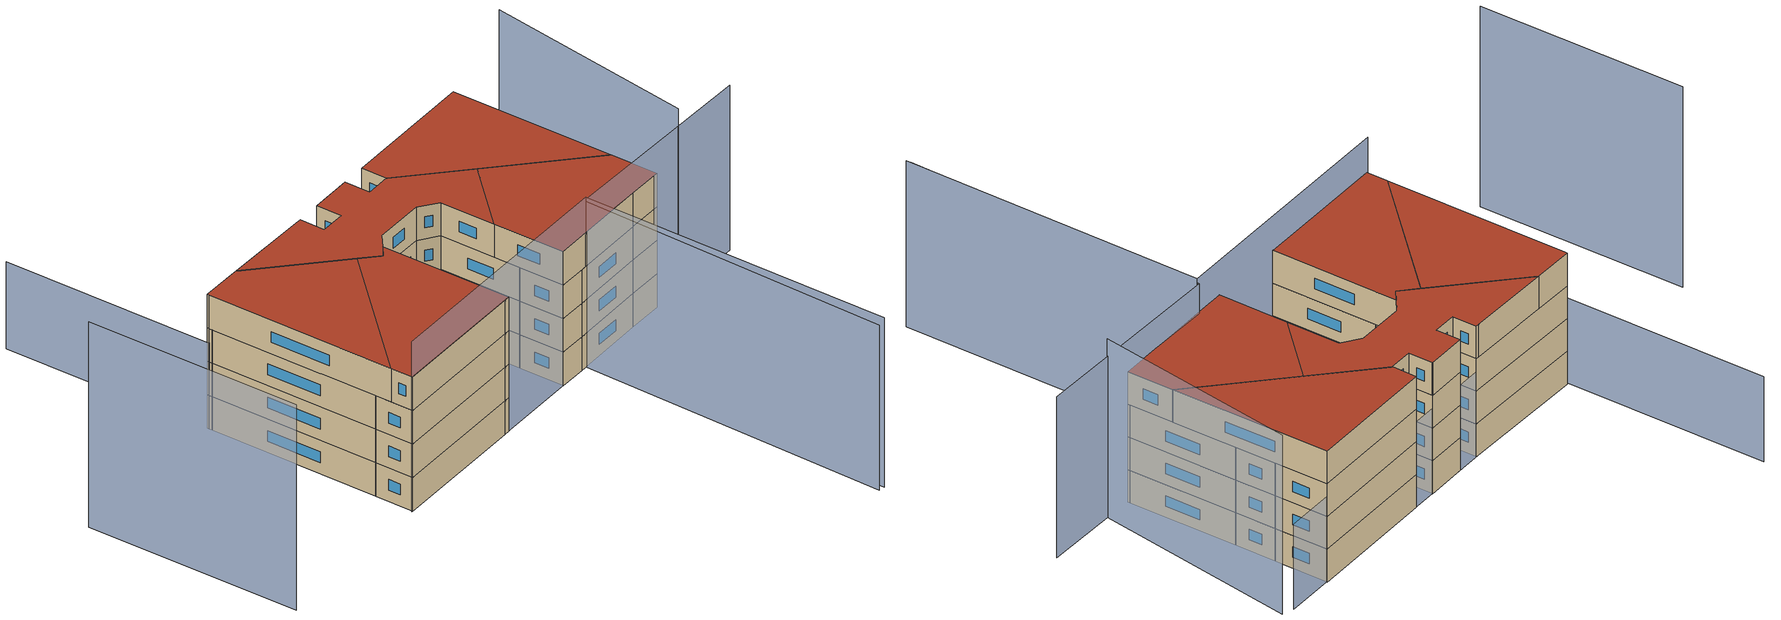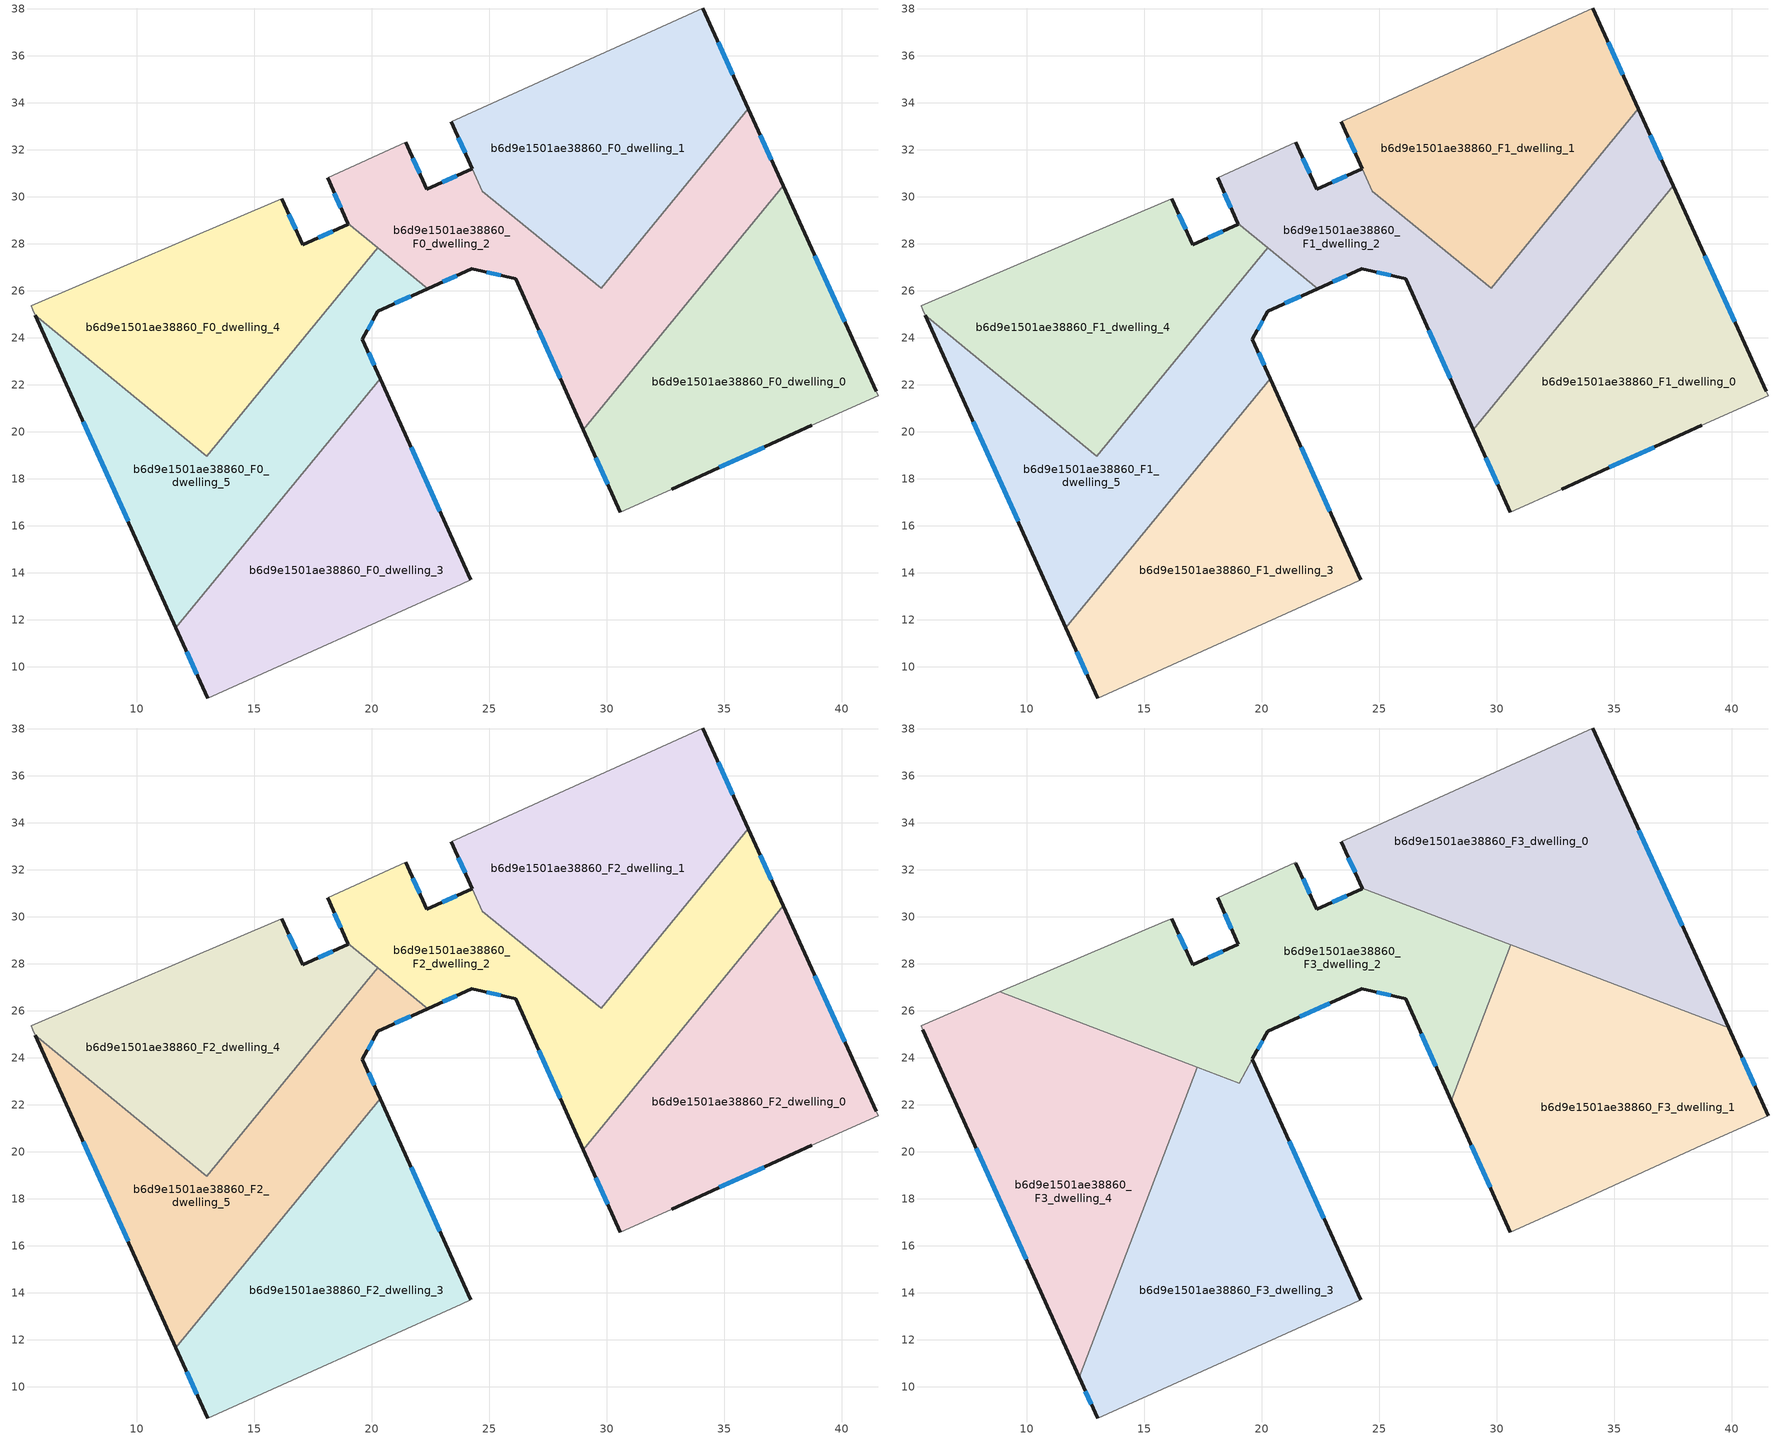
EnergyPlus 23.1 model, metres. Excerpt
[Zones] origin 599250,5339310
b6d9e1501ae38860_F0_dwelling_0
 floor ground (EU_floor_Construction): 37.52,30.46 41.48,21.71 41.56,21.53 38.74,20.26 32.78,17.56 30.59,16.57 29.01,20.09 z0
 wall outside (EU_wall_Construction): 41.48,21.71 37.52,30.46 / 32.78,17.56 38.74,20.26 / 29.01,20.09 30.59,16.57 z0:3
 wall adiabatic (EU_wall_Construction): 38.74,20.26 41.56,21.53 41.48,21.71 / 30.59,16.57 32.78,17.56 z0:3
 wall to b6d9e1501ae38860_F0_dwelling_2 (EU_wall_Construction): 37.52,30.46 29.01,20.09 z0:3
 window (EU_Window_Construction): 40.14,24.69 38.87,27.48 / 34.81,18.48 36.71,19.34 / 29.55,18.89 30.06,17.77 z1.02:1.98
b6d9e1501ae38860_F0_dwelling_1
 floor ground (EU_floor_Construction): 34.09,38.03 36.03,33.74 29.77,26.1 24.72,30.24 23.4,33.19 z0
 wall outside (EU_wall_Construction): 23.4,33.19 24.29,31.2 / 36.03,33.74 34.09,38.03 z0:3
 wall adiabatic (EU_wall_Construction): 34.09,38.03 23.4,33.19 z0:3
 wall to b6d9e1501ae38860_F0_dwelling_2 (EU_wall_Construction): 24.29,31.19 24.71,30.24 / 24.72,30.24 29.77,26.1 36.03,33.74 z0:3
 window (EU_Window_Construction): 23.7,32.51 23.98,31.88 / 35.37,35.2 34.75,36.57 z1.02:1.98
b6d9e1501ae38860_F0_dwelling_2
 floor ground (EU_floor_Construction): 36.03,33.74 37.52,30.46 29.01,20.09 26.13,26.5 24.27,26.93 22.39,26.08 18.99,28.87 18.13,30.8 21.45,32.31 22.34,30.32 24.29,31.19 24.71,30.24 29.77,26.1 z0
 wall outside (EU_wall_Construction): 18.13,30.8 18.99,28.87 / 24.29,31.19 22.34,30.32 21.45,32.31 / 37.52,30.46 36.03,33.74 / 22.39,26.08 24.27,26.93 26.13,26.5 29.01,20.09 z0:3
 wall adiabatic (EU_wall_Construction): 21.45,32.31 18.13,30.8 z0:3
 wall to b6d9e1501ae38860_F0_dwelling_5 (EU_wall_Construction): 20.26,27.82 22.39,26.08 z0:3
 wall to b6d9e1501ae38860_F0_dwelling_4 (EU_wall_Construction): 18.99,28.87 20.26,27.82 z0:3
 window (EU_Window_Construction): 18.42,30.14 18.7,29.53 / 22.04,30.99 21.76,31.63 / 23.63,30.89 23.01,30.61 / 37.01,31.57 36.54,32.62 / 27.11,24.32 28.03,22.27 / 24.91,26.78 25.5,26.65 / 23.03,26.37 23.63,26.64 z1.02:1.98
b6d9e1501ae38860_F0_dwelling_3
 floor ground (EU_floor_Construction): 20.37,22.25 24.22,13.69 23.82,13.5 13.02,8.67 11.68,11.65 z0
 wall outside (EU_wall_Construction): 11.68,11.65 13.02,8.67 / 24.22,13.69 20.37,22.25 z0:3
 wall adiabatic (EU_wall_Construction): 13.02,8.67 23.82,13.5 24.22,13.69 z0:3
 wall to b6d9e1501ae38860_F0_dwelling_5 (EU_wall_Construction): 20.37,22.25 11.68,11.65 z0:3
 window (EU_Window_Construction): 12.13,10.64 12.56,9.68 / 22.91,16.6 21.68,19.34 z1.02:1.98
b6d9e1501ae38860_F0_dwelling_4
 floor ground (EU_floor_Construction): 18.99,28.87 20.26,27.82 12.99,18.96 5.69,24.95 5.59,25.18 5.52,25.37 16.18,29.92 17.07,27.96 19.01,28.82 z0
 wall outside (EU_wall_Construction): 18.99,28.87 19.01,28.82 17.07,27.96 16.18,29.92 z0:3
 wall adiabatic (EU_wall_Construction): 16.18,29.92 5.52,25.37 5.59,25.18 5.69,24.95 z0:3
 wall to b6d9e1501ae38860_F0_dwelling_5 (EU_wall_Construction): 5.69,24.95 12.99,18.96 20.26,27.82 z0:3
 window (EU_Window_Construction): 16.77,28.62 16.48,29.25 / 18.35,28.52 17.73,28.25 z1.02:1.98
b6d9e1501ae38860_F0_dwelling_5
 floor ground (EU_floor_Construction): 22.39,26.08 20.27,25.13 19.61,23.94 20.37,22.25 11.68,11.65 5.69,24.95 12.99,18.96 20.26,27.82 z0
 wall outside (EU_wall_Construction): 20.37,22.25 19.61,23.94 20.27,25.13 22.39,26.08 / 5.69,24.95 11.68,11.65 z0:3
 window (EU_Window_Construction): 20.99,25.45 21.66,25.76 / 19.83,24.35 20.04,24.73 / 20.11,22.83 19.87,23.37 / 7.73,20.42 9.64,16.18 z1.02:1.98
b6d9e1501ae38860_F1_dwelling_0
 floor to b6d9e1501ae38860_F0_dwelling_0 (EU_floor_Construction): 37.52,30.46 41.48,21.71 41.56,21.53 38.74,20.26 32.78,17.56 30.59,16.57 29.01,20.09 z3
 wall outside (EU_wall_Construction): 41.48,21.71 37.52,30.46 / 32.78,17.56 38.74,20.26 / 29.01,20.09 30.59,16.57 z3:6
 wall adiabatic (EU_wall_Construction): 38.74,20.26 41.56,21.53 41.48,21.71 / 30.59,16.57 32.78,17.56 z3:6
 wall to b6d9e1501ae38860_F1_dwelling_2 (EU_wall_Construction): 37.52,30.46 29.01,20.09 z3:6
 window (EU_Window_Construction): 40.14,24.69 38.87,27.48 / 34.81,18.48 36.71,19.34 / 29.55,18.89 30.06,17.77 z4.02:4.98
b6d9e1501ae38860_F1_dwelling_1
 floor to b6d9e1501ae38860_F0_dwelling_1 (EU_floor_Construction): 34.09,38.03 36.03,33.74 29.77,26.1 24.71,30.24 23.4,33.19 z3
 wall outside (EU_wall_Construction): 23.4,33.19 24.29,31.2 / 36.03,33.74 34.09,38.03 z3:6
 wall adiabatic (EU_wall_Construction): 34.09,38.03 23.4,33.19 z3:6
 wall to b6d9e1501ae38860_F1_dwelling_2 (EU_wall_Construction): 24.29,31.19 24.71,30.24 / 24.72,30.24 29.77,26.1 36.03,33.74 z3:6
 window (EU_Window_Construction): 23.7,32.51 23.98,31.88 / 35.37,35.2 34.75,36.57 z4.02:4.98
b6d9e1501ae38860_F1_dwelling_2
 floor to b6d9e1501ae38860_F0_dwelling_2 (EU_floor_Construction): 36.03,33.74 37.52,30.46 29.01,20.09 26.13,26.5 24.27,26.93 22.39,26.08 18.99,28.87 18.13,30.8 21.45,32.31 22.34,30.32 24.29,31.19 24.71,30.24 29.77,26.1 z3
 wall outside (EU_wall_Construction): 18.13,30.8 18.99,28.87 / 24.29,31.19 22.34,30.32 21.45,32.31 / 37.52,30.46 36.03,33.74 / 22.39,26.08 24.27,26.93 26.13,26.5 29.01,20.09 z3:6
 wall adiabatic (EU_wall_Construction): 21.45,32.31 18.13,30.8 z3:6
 wall to b6d9e1501ae38860_F1_dwelling_5 (EU_wall_Construction): 20.26,27.82 22.39,26.08 z3:6
 wall to b6d9e1501ae38860_F1_dwelling_4 (EU_wall_Construction): 18.99,28.87 20.26,27.82 z3:6
 window (EU_Window_Construction): 18.42,30.14 18.7,29.53 / 22.04,30.99 21.76,31.63 / 23.63,30.89 23.01,30.61 / 37.01,31.57 36.54,32.62 / 27.11,24.32 28.03,22.27 / 24.91,26.78 25.5,26.65 / 23.03,26.37 23.63,26.64 z4.02:4.98
b6d9e1501ae38860_F1_dwelling_3
 floor to b6d9e1501ae38860_F0_dwelling_3 (EU_floor_Construction): 20.37,22.25 24.22,13.69 23.82,13.5 13.02,8.67 11.68,11.65 z3
 wall outside (EU_wall_Construction): 11.68,11.65 13.02,8.67 / 24.22,13.69 20.37,22.25 z3:6
 wall adiabatic (EU_wall_Construction): 13.02,8.67 23.82,13.5 24.22,13.69 z3:6
 wall to b6d9e1501ae38860_F1_dwelling_5 (EU_wall_Construction): 20.37,22.25 11.68,11.65 z3:6
 window (EU_Window_Construction): 12.13,10.64 12.56,9.68 / 22.91,16.6 21.68,19.34 z4.02:4.98
b6d9e1501ae38860_F1_dwelling_4
 floor to b6d9e1501ae38860_F0_dwelling_4 (EU_floor_Construction): 18.99,28.87 20.26,27.82 12.99,18.96 5.69,24.95 5.59,25.18 5.52,25.37 16.18,29.92 17.07,27.96 19.01,28.82 z3
 wall outside (EU_wall_Construction): 18.99,28.87 19.01,28.82 17.07,27.96 16.18,29.92 z3:6
 wall adiabatic (EU_wall_Construction): 16.18,29.92 5.52,25.37 5.59,25.18 5.69,24.95 z3:6
 wall to b6d9e1501ae38860_F1_dwelling_5 (EU_wall_Construction): 5.69,24.95 12.99,18.96 20.26,27.82 z3:6
 window (EU_Window_Construction): 16.77,28.62 16.48,29.25 / 18.35,28.52 17.73,28.25 z4.02:4.98
b6d9e1501ae38860_F1_dwelling_5
 floor to b6d9e1501ae38860_F0_dwelling_5 (EU_floor_Construction): 22.39,26.08 20.27,25.13 19.61,23.94 20.37,22.25 11.68,11.65 5.69,24.95 12.99,18.96 20.26,27.82 z3
 wall outside (EU_wall_Construction): 20.37,22.25 19.61,23.94 20.27,25.13 22.39,26.08 / 5.69,24.95 11.68,11.65 z3:6
 window (EU_Window_Construction): 20.99,25.45 21.66,25.76 / 19.83,24.35 20.04,24.73 / 20.11,22.83 19.87,23.37 / 7.73,20.42 9.64,16.18 z4.02:4.98
b6d9e1501ae38860_F2_dwelling_0
 floor to b6d9e1501ae38860_F1_dwelling_0 (EU_floor_Construction): 37.52,30.46 41.48,21.71 41.56,21.53 38.74,20.26 32.78,17.56 30.59,16.57 29.01,20.09 z6
 wall outside (EU_wall_Construction): 41.48,21.71 37.52,30.46 / 32.78,17.56 38.74,20.26 / 29.01,20.09 30.59,16.57 z6:9
 wall adiabatic (EU_wall_Construction): 38.74,20.26 41.56,21.53 41.48,21.71 / 30.59,16.57 32.78,17.56 z6:9
 wall to b6d9e1501ae38860_F2_dwelling_2 (EU_wall_Construction): 37.52,30.46 29.01,20.09 z6:9
 window (EU_Window_Construction): 40.14,24.69 38.87,27.48 / 34.81,18.48 36.71,19.34 / 29.55,18.89 30.06,17.77 z7.02:7.98
b6d9e1501ae38860_F2_dwelling_1
 floor to b6d9e1501ae38860_F1_dwelling_1 (EU_floor_Construction): 34.09,38.03 36.03,33.74 29.77,26.1 24.71,30.24 23.4,33.19 z6
 wall outside (EU_wall_Construction): 23.4,33.19 24.29,31.2 / 36.03,33.74 34.09,38.03 z6:9
 wall adiabatic (EU_wall_Construction): 34.09,38.03 23.4,33.19 z6:9
 wall to b6d9e1501ae38860_F2_dwelling_2 (EU_wall_Construction): 24.29,31.19 24.71,30.24 / 24.72,30.24 29.77,26.1 36.03,33.74 z6:9
 window (EU_Window_Construction): 23.7,32.51 23.98,31.88 / 35.37,35.2 34.75,36.57 z7.02:7.98
b6d9e1501ae38860_F2_dwelling_2
 floor to b6d9e1501ae38860_F1_dwelling_2 (EU_floor_Construction): 36.03,33.74 37.52,30.46 29.01,20.09 26.13,26.5 24.27,26.93 22.39,26.08 18.99,28.87 18.13,30.8 21.45,32.31 22.34,30.32 24.29,31.19 24.71,30.24 29.77,26.1 z6
 wall outside (EU_wall_Construction): 18.13,30.8 18.99,28.87 / 24.29,31.19 22.34,30.32 21.45,32.31 / 37.52,30.46 36.03,33.74 / 22.39,26.08 24.27,26.93 26.13,26.5 29.01,20.09 z6:9
 wall adiabatic (EU_wall_Construction): 21.45,32.31 18.13,30.8 z6:9
 wall to b6d9e1501ae38860_F2_dwelling_5 (EU_wall_Construction): 20.26,27.82 22.39,26.08 z6:9
 wall to b6d9e1501ae38860_F2_dwelling_4 (EU_wall_Construction): 18.99,28.87 20.26,27.82 z6:9
 window (EU_Window_Construction): 18.42,30.14 18.7,29.53 / 22.04,30.99 21.76,31.63 / 23.63,30.89 23.01,30.61 / 37.01,31.57 36.54,32.62 / 27.11,24.32 28.03,22.27 / 24.91,26.78 25.5,26.65 / 23.03,26.37 23.63,26.64 z7.02:7.98
b6d9e1501ae38860_F2_dwelling_3
 floor to b6d9e1501ae38860_F1_dwelling_3 (EU_floor_Construction): 20.37,22.25 24.22,13.69 23.82,13.5 13.02,8.67 11.68,11.65 z6
 wall outside (EU_wall_Construction): 11.68,11.65 13.02,8.67 / 24.22,13.69 20.37,22.25 z6:9
 wall adiabatic (EU_wall_Construction): 13.02,8.67 23.82,13.5 24.22,13.69 z6:9
 wall to b6d9e1501ae38860_F2_dwelling_5 (EU_wall_Construction): 20.37,22.25 11.68,11.65 z6:9
 window (EU_Window_Construction): 12.13,10.64 12.56,9.68 / 22.91,16.6 21.68,19.34 z7.02:7.98
b6d9e1501ae38860_F2_dwelling_4
 floor to b6d9e1501ae38860_F1_dwelling_4 (EU_floor_Construction): 18.99,28.87 20.26,27.82 12.99,18.96 5.69,24.95 5.59,25.18 5.52,25.37 16.18,29.92 17.07,27.96 19.01,28.82 z6
 wall outside (EU_wall_Construction): 18.99,28.87 19.01,28.82 17.07,27.96 16.18,29.92 z6:9
 wall adiabatic (EU_wall_Construction): 16.18,29.92 5.52,25.37 5.59,25.18 5.69,24.95 z6:9
 wall to b6d9e1501ae38860_F2_dwelling_5 (EU_wall_Construction): 5.69,24.95 12.99,18.96 20.26,27.82 z6:9
 window (EU_Window_Construction): 16.77,28.62 16.48,29.25 / 18.35,28.52 17.73,28.25 z7.02:7.98
b6d9e1501ae38860_F2_dwelling_5
 floor to b6d9e1501ae38860_F1_dwelling_5 (EU_floor_Construction): 22.39,26.08 20.27,25.13 19.61,23.94 20.37,22.25 11.68,11.65 5.69,24.95 12.99,18.96 20.26,27.82 z6
 wall outside (EU_wall_Construction): 20.37,22.25 19.61,23.94 20.27,25.13 22.39,26.08 / 5.69,24.95 11.68,11.65 z6:9
 window (EU_Window_Construction): 20.99,25.45 21.66,25.76 / 19.83,24.35 20.04,24.73 / 20.11,22.83 19.87,23.37 / 7.73,20.42 9.64,16.18 z7.02:7.98
b6d9e1501ae38860_F3_dwelling_0
 floor to b6d9e1501ae38860_F2_dwelling_1 (EU_floor_Construction): 34.09,38.03 36.03,33.74 31.65,28.4 24.28,31.21 23.4,33.19 z9
 floor to b6d9e1501ae38860_F2_dwelling_2 (EU_floor_Construction): 36.03,33.74 37.52,30.46 34.84,27.19 31.65,28.4 z9
 floor to b6d9e1501ae38860_F2_dwelling_0 (EU_floor_Construction): 37.52,30.46 39.87,25.27 34.84,27.19 z9
 wall outside (EU_wall_Construction): 23.4,33.19 24.28,31.21 / 39.87,25.27 34.09,38.03 z9:12
 wall adiabatic (EU_wall_Construction): 34.09,38.03 23.4,33.19 z9:12
 wall to b6d9e1501ae38860_F3_dwelling_1 (EU_wall_Construction): 30.6,28.8 39.87,25.27 z9:12
 wall to b6d9e1501ae38860_F3_dwelling_2 (EU_wall_Construction): 24.28,31.21 30.6,28.8 z9:12
 window (EU_Window_Construction): 23.7,32.52 23.98,31.88 / 37.91,29.61 36.06,33.69 z10.02:10.98
 roof outside (EU_roof_Construction): 39.87,25.27 34.09,38.03 23.4,33.19 24.28,31.21 z12
b6d9e1501ae38860_F3_dwelling_1
 floor to b6d9e1501ae38860_F2_dwelling_0 (EU_floor_Construction): 39.87,25.27 41.56,21.53 38.74,20.26 32.99,17.65 30.59,16.57 29.01,20.09 34.84,27.19 z9
 floor to b6d9e1501ae38860_F2_dwelling_2 (EU_floor_Construction): 34.84,27.19 29.01,20.09 28.08,22.17 29.62,26.22 29.77,26.1 31.65,28.4 z9
 floor to b6d9e1501ae38860_F2_dwelling_1 (EU_floor_Construction): 31.65,28.4 29.77,26.1 29.62,26.22 30.6,28.8 z9
 wall outside (EU_wall_Construction): 28.08,22.17 30.59,16.57 / 41.56,21.53 39.87,25.27 z9:12
 wall adiabatic (EU_wall_Construction): 30.59,16.57 33.24,17.77 38.74,20.26 41.56,21.53 z9:12
 wall to b6d9e1501ae38860_F3_dwelling_2 (EU_wall_Construction): 30.6,28.8 28.08,22.17 z9:12
 window (EU_Window_Construction): 28.93,20.26 29.74,18.48 / 40.99,22.8 40.45,24 z10.02:10.98
 roof outside (EU_roof_Construction): 38.74,20.26 41.56,21.53 39.87,25.27 30.6,28.8 28.08,22.17 30.59,16.57 33.24,17.77 z12
b6d9e1501ae38860_F3_dwelling_2
 floor to b6d9e1501ae38860_F2_dwelling_2 (EU_floor_Construction): 24.71,30.24 29.62,26.22 28.08,22.17 26.13,26.5 24.27,26.93 22.38,26.08 18.99,28.87 18.13,30.8 21.42,32.3 21.45,32.31 22.34,30.32 24.29,31.19 z9
 floor to b6d9e1501ae38860_F2_dwelling_1 (EU_floor_Construction): 30.6,28.8 29.62,26.22 24.71,30.24 24.28,31.21 z9
 floor to b6d9e1501ae38860_F2_dwelling_4 (EU_floor_Construction): 18.99,28.87 20.26,27.82 16.91,23.73 8.87,26.8 16.18,29.92 17.07,27.96 19.01,28.82 z9
 floor to b6d9e1501ae38860_F2_dwelling_5 (EU_floor_Construction): 22.38,26.08 20.27,25.13 19.61,23.95 19.04,22.92 16.91,23.73 20.26,27.82 z9
 wall outside (EU_wall_Construction): 18.13,30.8 19.01,28.82 17.07,27.96 16.18,29.92 / 24.28,31.21 24.29,31.19 22.34,30.32 21.46,32.28 / 19.61,23.95 20.27,25.13 24.27,26.93 26.13,26.5 28.08,22.17 z9:12
 wall adiabatic (EU_wall_Construction): 16.18,29.92 15.91,29.8 8.87,26.8 / 21.46,32.28 21.45,32.31 21.42,32.3 18.13,30.8 z9:12
 wall to b6d9e1501ae38860_F3_dwelling_3 (EU_wall_Construction): 17.27,23.6 19.04,22.92 19.61,23.94 z9:12
 wall to b6d9e1501ae38860_F3_dwelling_4 (EU_wall_Construction): 8.87,26.8 17.27,23.6 z9:12
 window (EU_Window_Construction): 16.77,28.62 16.48,29.25 / 18.35,28.52 17.73,28.25 / 18.43,30.13 18.71,29.49 / 22.05,30.98 21.76,31.61 / 23.63,30.89 23.01,30.61 / 26.79,25.03 27.42,23.64 / 24.91,26.78 25.5,26.65 / 21.63,25.74 22.91,26.32 / 19.84,24.35 20.04,24.73 z10.02:10.98
 roof outside (EU_roof_Construction): 28.08,22.17 30.6,28.8 24.28,31.21 24.29,31.19 22.34,30.32 21.46,32.28 21.45,32.31 21.42,32.3 18.13,30.8 19.01,28.82 17.07,27.96 16.18,29.92 15.91,29.8 8.87,26.8 19.04,22.92 19.61,23.94 20.27,25.13 24.27,26.93 26.13,26.5 z12
b6d9e1501ae38860_F3_dwelling_3
 floor to b6d9e1501ae38860_F2_dwelling_3 (EU_floor_Construction): 20.37,22.25 24.22,13.69 23.82,13.5 13.02,8.67 12.24,10.4 13.62,14.03 z9
 floor to b6d9e1501ae38860_F2_dwelling_5 (EU_floor_Construction): 19.61,23.94 20.37,22.25 13.62,14.03 17.27,23.6 19.05,22.92 z9
 wall outside (EU_wall_Construction): 12.24,10.4 13.02,8.67 / 24.22,13.69 19.61,23.94 z9:12
 wall adiabatic (EU_wall_Construction): 13.02,8.67 23.82,13.5 24.22,13.69 z9:12
 wall to b6d9e1501ae38860_F3_dwelling_4 (EU_wall_Construction): 17.27,23.6 12.24,10.4 z9:12
 window (EU_Window_Construction): 12.5,9.81 12.75,9.26 / 22.65,17.18 21.18,20.45 z10.02:10.98
 roof outside (EU_roof_Construction): 23.82,13.5 24.22,13.69 19.61,23.94 19.05,22.92 17.27,23.6 12.24,10.4 13.02,8.67 z12
b6d9e1501ae38860_F3_dwelling_4
 floor to b6d9e1501ae38860_F2_dwelling_4 (EU_floor_Construction): 16.91,23.73 12.99,18.96 5.69,24.95 5.59,25.18 5.52,25.37 8.87,26.8 z9
 floor to b6d9e1501ae38860_F2_dwelling_5 (EU_floor_Construction): 16.91,23.73 17.27,23.6 13.62,14.03 11.68,11.65 5.69,24.95 12.99,18.96 z9
 floor to b6d9e1501ae38860_F2_dwelling_3 (EU_floor_Construction): 13.62,14.03 12.24,10.4 11.68,11.65 z9
 wall outside (EU_wall_Construction): 5.59,25.18 12.24,10.4 z9:12
 wall adiabatic (EU_wall_Construction): 8.87,26.8 5.52,25.37 5.59,25.18 z9:12
 window (EU_Window_Construction): 7.85,20.15 9.98,15.43 z10.02:10.98
 roof outside (EU_roof_Construction): 12.24,10.4 17.27,23.6 8.87,26.8 5.52,25.37 5.59,25.18 z12
shading: 12.92,8.68 33.24,17.77 / 33.24,17.77 44.08,-6.47 z0:15.2; 43.58,-6.65 33.18,17.9 / 33.18,17.9 49.82,24.96 z0:14.8; -8.31,19.11 -0.71,2.34 z0:18.4; 43.87,22.41 39.1,39.84 z0:16.4; 38.03,39.77 5.5,25.1 / 5.5,25.1 -1.91,41.53 z0:7.8
[Building]
EU S2 Campaign: North Axis=0; Terrain=City; Solar Distribution=FullExterior
[Site:Location]
Vienna: Latitude=48; Longitude=16.5; Time Zone=1; Elevation=183
[SizingPeriod:WeatherFileDays]
AnnualSizingPeriod: Begin Month=1; Begin Day of Month=1; End Month=12; End Day of Month=31; Day of Week for Start Day=Monday; Use Weather File Daylight Saving Period=No; Use Weather File Rain and Snow Indicators=No
[MATERIAL]
EU_InternalMass_Material: Roughness=MediumRough; Thickness=0.1; Conductivity=1; Density=1800; Specific Heat=900; Thermal Absorptance=0.9; Solar Absorptance=0.7; Visible Absorptance=0.7
[MATERIAL:NOMASS] Roughness=MediumRough; Thermal Absorptance=0.9; Solar Absorptance=0.7; Visible Absorptance=0.7
Name | Thermal Resistance
EU_wall_NoMass | 0.942466
EU_roof_NoMass | 0.551687
EU_floor_NoMass | 0.66527
[WINDOWMATERIAL:SIMPLEGLAZINGSYSTEM]
EU_Window_SimpleGlazing: UFactor=2.03367; Solar Heat Gain Coefficient=0.65; Visible Transmittance=0.65
[CONSTRUCTION]
EU_wall_Construction: EU_wall_NoMass
EU_roof_Construction: EU_roof_NoMass
EU_floor_Construction: EU_floor_NoMass
EU_Window_Construction: EU_Window_SimpleGlazing
EU_InternalMass_Construction: EU_InternalMass_Material
[ZONE] Type=1; Multiplier=1; Ceiling Height=autocalculate; Floor Area=autocalculate; Part of Total Floor Area=Yes
Name | Volume
b6d9e1501ae38860_F0_dwelling_0; b6d9e1501ae38860_F1_dwelling_0; b6d9e1501ae38860_F2_dwelling_0 | 246.373
b6d9e1501ae38860_F3_dwelling_0 | 285.257
b6d9e1501ae38860_F0_dwelling_1 | 236.886
b6d9e1501ae38860_F1_dwelling_1; b6d9e1501ae38860_F2_dwelling_1 | 236.9
b6d9e1501ae38860_F3_dwelling_1 | 290.224
b6d9e1501ae38860_F0_dwelling_2; b6d9e1501ae38860_F1_dwelling_2; b6d9e1501ae38860_F2_dwelling_2 | 247.222
b6d9e1501ae38860_F3_dwelling_2 | 287.903
b6d9e1501ae38860_F0_dwelling_3; b6d9e1501ae38860_F1_dwelling_3; b6d9e1501ae38860_F2_dwelling_3 | 233.381
b6d9e1501ae38860_F3_dwelling_3 | 282.615
b6d9e1501ae38860_F0_dwelling_4; b6d9e1501ae38860_F1_dwelling_4; b6d9e1501ae38860_F2_dwelling_4 | 229.05
b6d9e1501ae38860_F3_dwelling_4 | 280.275
b6d9e1501ae38860_F0_dwelling_5; b6d9e1501ae38860_F1_dwelling_5; b6d9e1501ae38860_F2_dwelling_5 | 233.375
[INTERNALMASS] Construction=EU_InternalMass_Construction
Name | Zone or ZoneList | Surface Area
b6d9e1501ae38860_F0_dwelling_0_EU_InternalMass | b6d9e1501ae38860_F0_dwelling_0 | 82.1261
b6d9e1501ae38860_F0_dwelling_1_EU_InternalMass | b6d9e1501ae38860_F0_dwelling_1 | 78.9663
b6d9e1501ae38860_F0_dwelling_2_EU_InternalMass | b6d9e1501ae38860_F0_dwelling_2 | 82.4076
b6d9e1501ae38860_F0_dwelling_3_EU_InternalMass | b6d9e1501ae38860_F0_dwelling_3 | 77.7917
b6d9e1501ae38860_F0_dwelling_4_EU_InternalMass | b6d9e1501ae38860_F0_dwelling_4 | 76.3512
b6d9e1501ae38860_F0_dwelling_5_EU_InternalMass | b6d9e1501ae38860_F0_dwelling_5 | 77.7918
b6d9e1501ae38860_F1_dwelling_0_EU_InternalMass | b6d9e1501ae38860_F1_dwelling_0 | 82.1261
b6d9e1501ae38860_F1_dwelling_1_EU_InternalMass | b6d9e1501ae38860_F1_dwelling_1 | 78.9663
b6d9e1501ae38860_F1_dwelling_2_EU_InternalMass | b6d9e1501ae38860_F1_dwelling_2 | 82.4076
b6d9e1501ae38860_F1_dwelling_3_EU_InternalMass | b6d9e1501ae38860_F1_dwelling_3 | 77.7917
b6d9e1501ae38860_F1_dwelling_4_EU_InternalMass | b6d9e1501ae38860_F1_dwelling_4 | 76.3512
b6d9e1501ae38860_F1_dwelling_5_EU_InternalMass | b6d9e1501ae38860_F1_dwelling_5 | 77.7918
b6d9e1501ae38860_F2_dwelling_0_EU_InternalMass | b6d9e1501ae38860_F2_dwelling_0 | 82.1261
b6d9e1501ae38860_F2_dwelling_1_EU_InternalMass | b6d9e1501ae38860_F2_dwelling_1 | 78.9663
b6d9e1501ae38860_F2_dwelling_2_EU_InternalMass | b6d9e1501ae38860_F2_dwelling_2 | 82.4076
b6d9e1501ae38860_F2_dwelling_3_EU_InternalMass | b6d9e1501ae38860_F2_dwelling_3 | 77.7917
b6d9e1501ae38860_F2_dwelling_4_EU_InternalMass | b6d9e1501ae38860_F2_dwelling_4 | 76.3512
b6d9e1501ae38860_F2_dwelling_5_EU_InternalMass | b6d9e1501ae38860_F2_dwelling_5 | 77.7918
b6d9e1501ae38860_F3_dwelling_0_EU_InternalMass | b6d9e1501ae38860_F3_dwelling_0 | 95.0857
b6d9e1501ae38860_F3_dwelling_1_EU_InternalMass | b6d9e1501ae38860_F3_dwelling_1 | 96.7415
b6d9e1501ae38860_F3_dwelling_2_EU_InternalMass | b6d9e1501ae38860_F3_dwelling_2 | 95.9748
b6d9e1501ae38860_F3_dwelling_3_EU_InternalMass | b6d9e1501ae38860_F3_dwelling_3 | 94.2046
b6d9e1501ae38860_F3_dwelling_4_EU_InternalMass | b6d9e1501ae38860_F3_dwelling_4 | 93.4282
[OTHEREQUIPMENT] Fuel Type=Electricity; Design Level Calculation Method=Watts/Area; Power per Zone Floor Area=1; Fraction Latent=0; Fraction Radiant=0; Fraction Lost=0; Carbon Dioxide Generation Rate=0; EndUse Subcategory=EU_Step8_InternalGains
Name | Zone or ZoneList or Space or SpaceList | Schedule
EU_Step8_InternalGain_b6d9e1501ae38860_F0_dwelling_0_f000 | b6d9e1501ae38860_F0_dwelling_0 | EU_Step8_GainSchedule_b6d9e1501ae38860_F0_dwelling_0_f000
EU_Step8_InternalGain_b6d9e1501ae38860_F0_dwelling_1_f000 | b6d9e1501ae38860_F0_dwelling_1 | EU_Step8_GainSchedule_b6d9e1501ae38860_F0_dwelling_1_f000
EU_Step8_InternalGain_b6d9e1501ae38860_F0_dwelling_2_f000 | b6d9e1501ae38860_F0_dwelling_2 | EU_Step8_GainSchedule_b6d9e1501ae38860_F0_dwelling_2_f000
EU_Step8_InternalGain_b6d9e1501ae38860_F0_dwelling_3_f000 | b6d9e1501ae38860_F0_dwelling_3 | EU_Step8_GainSchedule_b6d9e1501ae38860_F0_dwelling_3_f000
EU_Step8_InternalGain_b6d9e1501ae38860_F0_dwelling_4_f000 | b6d9e1501ae38860_F0_dwelling_4 | EU_Step8_GainSchedule_b6d9e1501ae38860_F0_dwelling_4_f000
EU_Step8_InternalGain_b6d9e1501ae38860_F0_dwelling_5_f000 | b6d9e1501ae38860_F0_dwelling_5 | EU_Step8_GainSchedule_b6d9e1501ae38860_F0_dwelling_5_f000
EU_Step8_InternalGain_b6d9e1501ae38860_F1_dwelling_0_f000 | b6d9e1501ae38860_F1_dwelling_0 | EU_Step8_GainSchedule_b6d9e1501ae38860_F1_dwelling_0_f000
EU_Step8_InternalGain_b6d9e1501ae38860_F1_dwelling_1_f000 | b6d9e1501ae38860_F1_dwelling_1 | EU_Step8_GainSchedule_b6d9e1501ae38860_F1_dwelling_1_f000
EU_Step8_InternalGain_b6d9e1501ae38860_F1_dwelling_2_f000 | b6d9e1501ae38860_F1_dwelling_2 | EU_Step8_GainSchedule_b6d9e1501ae38860_F1_dwelling_2_f000
EU_Step8_InternalGain_b6d9e1501ae38860_F1_dwelling_3_f000 | b6d9e1501ae38860_F1_dwelling_3 | EU_Step8_GainSchedule_b6d9e1501ae38860_F1_dwelling_3_f000
EU_Step8_InternalGain_b6d9e1501ae38860_F1_dwelling_4_f000 | b6d9e1501ae38860_F1_dwelling_4 | EU_Step8_GainSchedule_b6d9e1501ae38860_F1_dwelling_4_f000
EU_Step8_InternalGain_b6d9e1501ae38860_F1_dwelling_5_f000 | b6d9e1501ae38860_F1_dwelling_5 | EU_Step8_GainSchedule_b6d9e1501ae38860_F1_dwelling_5_f000
EU_Step8_InternalGain_b6d9e1501ae38860_F2_dwelling_0_f000 | b6d9e1501ae38860_F2_dwelling_0 | EU_Step8_GainSchedule_b6d9e1501ae38860_F2_dwelling_0_f000
EU_Step8_InternalGain_b6d9e1501ae38860_F2_dwelling_1_f000 | b6d9e1501ae38860_F2_dwelling_1 | EU_Step8_GainSchedule_b6d9e1501ae38860_F2_dwelling_1_f000
EU_Step8_InternalGain_b6d9e1501ae38860_F2_dwelling_2_f000 | b6d9e1501ae38860_F2_dwelling_2 | EU_Step8_GainSchedule_b6d9e1501ae38860_F2_dwelling_2_f000
EU_Step8_InternalGain_b6d9e1501ae38860_F2_dwelling_3_f000 | b6d9e1501ae38860_F2_dwelling_3 | EU_Step8_GainSchedule_b6d9e1501ae38860_F2_dwelling_3_f000
EU_Step8_InternalGain_b6d9e1501ae38860_F2_dwelling_4_f000 | b6d9e1501ae38860_F2_dwelling_4 | EU_Step8_GainSchedule_b6d9e1501ae38860_F2_dwelling_4_f000
EU_Step8_InternalGain_b6d9e1501ae38860_F2_dwelling_5_f000 | b6d9e1501ae38860_F2_dwelling_5 | EU_Step8_GainSchedule_b6d9e1501ae38860_F2_dwelling_5_f000
EU_Step8_InternalGain_b6d9e1501ae38860_F3_dwelling_0_f000 | b6d9e1501ae38860_F3_dwelling_0 | EU_Step8_GainSchedule_b6d9e1501ae38860_F3_dwelling_0_f000
EU_Step8_InternalGain_b6d9e1501ae38860_F3_dwelling_1_f000 | b6d9e1501ae38860_F3_dwelling_1 | EU_Step8_GainSchedule_b6d9e1501ae38860_F3_dwelling_1_f000
EU_Step8_InternalGain_b6d9e1501ae38860_F3_dwelling_2_f000 | b6d9e1501ae38860_F3_dwelling_2 | EU_Step8_GainSchedule_b6d9e1501ae38860_F3_dwelling_2_f000
EU_Step8_InternalGain_b6d9e1501ae38860_F3_dwelling_3_f000 | b6d9e1501ae38860_F3_dwelling_3 | EU_Step8_GainSchedule_b6d9e1501ae38860_F3_dwelling_3_f000
EU_Step8_InternalGain_b6d9e1501ae38860_F3_dwelling_4_f000 | b6d9e1501ae38860_F3_dwelling_4 | EU_Step8_GainSchedule_b6d9e1501ae38860_F3_dwelling_4_f000
[ZONEVENTILATION:DESIGNFLOWRATE] Schedule=EU_AlwaysOn; Design Flow Rate Calculation Method=AirChanges/Hour; Air Changes per Hour=0.530523; Ventilation Type=Natural; Fan Pressure Rise=0; Fan Total Efficiency=1; Constant Term Coefficient=1; Temperature Term Coefficient=0; Velocity Term Coefficient=0; Velocity Squared Term Coefficient=0; Minimum Indoor Temperature=-100; Maximum Indoor Temperature=100; Delta Temperature=-100; Minimum Outdoor Temperature=-100; Maximum Outdoor Temperature=100; Maximum Wind Speed=40
Name | Zone or ZoneList or Space or SpaceList
EU_ConstantAir_b6d9e1501ae38860_F0_dwelling_0 | b6d9e1501ae38860_F0_dwelling_0
EU_ConstantAir_b6d9e1501ae38860_F0_dwelling_1 | b6d9e1501ae38860_F0_dwelling_1
EU_ConstantAir_b6d9e1501ae38860_F0_dwelling_2 | b6d9e1501ae38860_F0_dwelling_2
EU_ConstantAir_b6d9e1501ae38860_F0_dwelling_3 | b6d9e1501ae38860_F0_dwelling_3
EU_ConstantAir_b6d9e1501ae38860_F0_dwelling_4 | b6d9e1501ae38860_F0_dwelling_4
EU_ConstantAir_b6d9e1501ae38860_F0_dwelling_5 | b6d9e1501ae38860_F0_dwelling_5
EU_ConstantAir_b6d9e1501ae38860_F1_dwelling_0 | b6d9e1501ae38860_F1_dwelling_0
EU_ConstantAir_b6d9e1501ae38860_F1_dwelling_1 | b6d9e1501ae38860_F1_dwelling_1
EU_ConstantAir_b6d9e1501ae38860_F1_dwelling_2 | b6d9e1501ae38860_F1_dwelling_2
EU_ConstantAir_b6d9e1501ae38860_F1_dwelling_3 | b6d9e1501ae38860_F1_dwelling_3
EU_ConstantAir_b6d9e1501ae38860_F1_dwelling_4 | b6d9e1501ae38860_F1_dwelling_4
EU_ConstantAir_b6d9e1501ae38860_F1_dwelling_5 | b6d9e1501ae38860_F1_dwelling_5
EU_ConstantAir_b6d9e1501ae38860_F2_dwelling_0 | b6d9e1501ae38860_F2_dwelling_0
EU_ConstantAir_b6d9e1501ae38860_F2_dwelling_1 | b6d9e1501ae38860_F2_dwelling_1
EU_ConstantAir_b6d9e1501ae38860_F2_dwelling_2 | b6d9e1501ae38860_F2_dwelling_2
EU_ConstantAir_b6d9e1501ae38860_F2_dwelling_3 | b6d9e1501ae38860_F2_dwelling_3
EU_ConstantAir_b6d9e1501ae38860_F2_dwelling_4 | b6d9e1501ae38860_F2_dwelling_4
EU_ConstantAir_b6d9e1501ae38860_F2_dwelling_5 | b6d9e1501ae38860_F2_dwelling_5
EU_ConstantAir_b6d9e1501ae38860_F3_dwelling_0 | b6d9e1501ae38860_F3_dwelling_0
EU_ConstantAir_b6d9e1501ae38860_F3_dwelling_1 | b6d9e1501ae38860_F3_dwelling_1
EU_ConstantAir_b6d9e1501ae38860_F3_dwelling_2 | b6d9e1501ae38860_F3_dwelling_2
EU_ConstantAir_b6d9e1501ae38860_F3_dwelling_3 | b6d9e1501ae38860_F3_dwelling_3
EU_ConstantAir_b6d9e1501ae38860_F3_dwelling_4 | b6d9e1501ae38860_F3_dwelling_4
[HVACTEMPLATE:THERMOSTAT] Constant Heating Setpoint=20; Constant Cooling Setpoint=50
EU_HeatOnly_b6d9e1501ae38860_F0_dwelling_0; EU_HeatOnly_b6d9e1501ae38860_F0_dwelling_1; EU_HeatOnly_b6d9e1501ae38860_F0_dwelling_2; EU_HeatOnly_b6d9e1501ae38860_F0_dwelling_3; EU_HeatOnly_b6d9e1501ae38860_F0_dwelling_4; EU_HeatOnly_b6d9e1501ae38860_F0_dwelling_5; EU_HeatOnly_b6d9e1501ae38860_F1_dwelling_0; EU_HeatOnly_b6d9e1501ae38860_F1_dwelling_1; EU_HeatOnly_b6d9e1501ae38860_F1_dwelling_2; EU_HeatOnly_b6d9e1501ae38860_F1_dwelling_3; EU_HeatOnly_b6d9e1501ae38860_F1_dwelling_4; EU_HeatOnly_b6d9e1501ae38860_F1_dwelling_5; EU_HeatOnly_b6d9e1501ae38860_F2_dwelling_0; EU_HeatOnly_b6d9e1501ae38860_F2_dwelling_1; EU_HeatOnly_b6d9e1501ae38860_F2_dwelling_2; EU_HeatOnly_b6d9e1501ae38860_F2_dwelling_3; EU_HeatOnly_b6d9e1501ae38860_F2_dwelling_4; EU_HeatOnly_b6d9e1501ae38860_F2_dwelling_5; EU_HeatOnly_b6d9e1501ae38860_F3_dwelling_0; EU_HeatOnly_b6d9e1501ae38860_F3_dwelling_1; EU_HeatOnly_b6d9e1501ae38860_F3_dwelling_2; EU_HeatOnly_b6d9e1501ae38860_F3_dwelling_3; EU_HeatOnly_b6d9e1501ae38860_F3_dwelling_4
[HVACTEMPLATE:ZONE:IDEALLOADSAIRSYSTEM] System Availability Schedule=EU_AlwaysOn; Maximum Heating Supply Air Temperature=50; Minimum Cooling Supply Air Temperature=13; Maximum Heating Supply Air Humidity Ratio=0.0156; Minimum Cooling Supply Air Humidity Ratio=0.0077; Heating Limit=NoLimit; Cooling Limit=NoLimit; Heating Availability Schedule=EU_AlwaysOn; Cooling Availability Schedule=EU_CoolingOff; Dehumidification Control Type=ConstantSensibleHeatRatio; Cooling Sensible Heat Ratio=0.7; Dehumidification Setpoint=60; Humidification Control Type=None; Humidification Setpoint=30; Outdoor Air Method=None; Outdoor Air Flow Rate per Person=0.00944; Outdoor Air Flow Rate per Zone Floor Area=0; Outdoor Air Flow Rate per Zone=0; Demand Controlled Ventilation Type=None; Outdoor Air Economizer Type=NoEconomizer; Heat Recovery Type=None; Sensible Heat Recovery Effectiveness=0.7; Latent Heat Recovery Effectiveness=0.65
Name | Template Thermostat
b6d9e1501ae38860_F0_dwelling_0 | EU_HeatOnly_b6d9e1501ae38860_F0_dwelling_0
b6d9e1501ae38860_F0_dwelling_1 | EU_HeatOnly_b6d9e1501ae38860_F0_dwelling_1
b6d9e1501ae38860_F0_dwelling_2 | EU_HeatOnly_b6d9e1501ae38860_F0_dwelling_2
b6d9e1501ae38860_F0_dwelling_3 | EU_HeatOnly_b6d9e1501ae38860_F0_dwelling_3
b6d9e1501ae38860_F0_dwelling_4 | EU_HeatOnly_b6d9e1501ae38860_F0_dwelling_4
b6d9e1501ae38860_F0_dwelling_5 | EU_HeatOnly_b6d9e1501ae38860_F0_dwelling_5
b6d9e1501ae38860_F1_dwelling_0 | EU_HeatOnly_b6d9e1501ae38860_F1_dwelling_0
b6d9e1501ae38860_F1_dwelling_1 | EU_HeatOnly_b6d9e1501ae38860_F1_dwelling_1
b6d9e1501ae38860_F1_dwelling_2 | EU_HeatOnly_b6d9e1501ae38860_F1_dwelling_2
b6d9e1501ae38860_F1_dwelling_3 | EU_HeatOnly_b6d9e1501ae38860_F1_dwelling_3
b6d9e1501ae38860_F1_dwelling_4 | EU_HeatOnly_b6d9e1501ae38860_F1_dwelling_4
b6d9e1501ae38860_F1_dwelling_5 | EU_HeatOnly_b6d9e1501ae38860_F1_dwelling_5
b6d9e1501ae38860_F2_dwelling_0 | EU_HeatOnly_b6d9e1501ae38860_F2_dwelling_0
b6d9e1501ae38860_F2_dwelling_1 | EU_HeatOnly_b6d9e1501ae38860_F2_dwelling_1
b6d9e1501ae38860_F2_dwelling_2 | EU_HeatOnly_b6d9e1501ae38860_F2_dwelling_2
b6d9e1501ae38860_F2_dwelling_3 | EU_HeatOnly_b6d9e1501ae38860_F2_dwelling_3
b6d9e1501ae38860_F2_dwelling_4 | EU_HeatOnly_b6d9e1501ae38860_F2_dwelling_4
b6d9e1501ae38860_F2_dwelling_5 | EU_HeatOnly_b6d9e1501ae38860_F2_dwelling_5
b6d9e1501ae38860_F3_dwelling_0 | EU_HeatOnly_b6d9e1501ae38860_F3_dwelling_0
b6d9e1501ae38860_F3_dwelling_1 | EU_HeatOnly_b6d9e1501ae38860_F3_dwelling_1
b6d9e1501ae38860_F3_dwelling_2 | EU_HeatOnly_b6d9e1501ae38860_F3_dwelling_2
b6d9e1501ae38860_F3_dwelling_3 | EU_HeatOnly_b6d9e1501ae38860_F3_dwelling_3
b6d9e1501ae38860_F3_dwelling_4 | EU_HeatOnly_b6d9e1501ae38860_F3_dwelling_4
[SIZING:ZONE] Zone Cooling Design Supply Air Temperature Input Method=SupplyAirTemperature; Zone Cooling Design Supply Air Temperature=13; Zone Heating Design Supply Air Temperature Input Method=SupplyAirTemperature; Zone Heating Design Supply Air Temperature=50; Zone Cooling Design Supply Air Humidity Ratio=0.008; Zone Heating Design Supply Air Humidity Ratio=0.008; Cooling Design Air Flow Method=DesignDay; Cooling Design Air Flow Rate=0; Cooling Minimum Air Flow per Zone Floor Area=0.000762; Cooling Minimum Air Flow=0; Cooling Minimum Air Flow Fraction=0.2; Heating Design Air Flow Method=DesignDay; Heating Design Air Flow Rate=0; Heating Maximum Air Flow per Zone Floor Area=0.002032; Heating Maximum Air Flow=0.141576; Heating Maximum Air Flow Fraction=0.3; Account for Dedicated Outdoor Air System=No; Dedicated Outdoor Air System Control Strategy=NeutralSupplyAir; Dedicated Outdoor Air Low Setpoint Temperature for Design=autosize; Dedicated Outdoor Air High Setpoint Temperature for Design=autosize; Zone Load Sizing Method=Sensible Load Only No Latent Load; Zone Latent Cooling Design Supply Air Humidity Ratio Input Method=HumidityRatioDifference; Zone Cooling Design Supply Air Humidity Ratio Difference=0.005; Zone Latent Heating Design Supply Air Humidity Ratio Input Method=HumidityRatioDifference; Zone Humidification Design Supply Air Humidity Ratio Difference=0.005
b6d9e1501ae38860_F0_dwelling_0; b6d9e1501ae38860_F0_dwelling_1; b6d9e1501ae38860_F0_dwelling_2; b6d9e1501ae38860_F0_dwelling_3; b6d9e1501ae38860_F0_dwelling_4; b6d9e1501ae38860_F0_dwelling_5; b6d9e1501ae38860_F1_dwelling_0; b6d9e1501ae38860_F1_dwelling_1; b6d9e1501ae38860_F1_dwelling_2; b6d9e1501ae38860_F1_dwelling_3; b6d9e1501ae38860_F1_dwelling_4; b6d9e1501ae38860_F1_dwelling_5; b6d9e1501ae38860_F2_dwelling_0; b6d9e1501ae38860_F2_dwelling_1; b6d9e1501ae38860_F2_dwelling_2; b6d9e1501ae38860_F2_dwelling_3; b6d9e1501ae38860_F2_dwelling_4; b6d9e1501ae38860_F2_dwelling_5; b6d9e1501ae38860_F3_dwelling_0; b6d9e1501ae38860_F3_dwelling_1; b6d9e1501ae38860_F3_dwelling_2; b6d9e1501ae38860_F3_dwelling_3; b6d9e1501ae38860_F3_dwelling_4
[SCHEDULE:CONSTANT]
Name | Hourly Value
EU_AlwaysOn | 1
EU_CoolingOff | 0
[SCHEDULE:FILE] Column Number=1; Rows to Skip at Top=0; Number of Hours of Data=8760; Column Separator=Comma; Interpolate to Timestep=No; Minutes per Item=60; Adjust Schedule for Daylight Savings=Yes
Name | File
EU_Step8_GainSchedule_b6d9e1501ae38860_F0_dwelling_0_f000 | ../../schedules/b6d9e1501ae38860/b6d9e1501ae38860_F0_dwelling_0_f000_gain.csv
EU_Step8_GainSchedule_b6d9e1501ae38860_F0_dwelling_1_f000 | ../../schedules/b6d9e1501ae38860/b6d9e1501ae38860_F0_dwelling_1_f000_gain.csv
EU_Step8_GainSchedule_b6d9e1501ae38860_F0_dwelling_2_f000 | ../../schedules/b6d9e1501ae38860/b6d9e1501ae38860_F0_dwelling_2_f000_gain.csv
EU_Step8_GainSchedule_b6d9e1501ae38860_F0_dwelling_3_f000 | ../../schedules/b6d9e1501ae38860/b6d9e1501ae38860_F0_dwelling_3_f000_gain.csv
EU_Step8_GainSchedule_b6d9e1501ae38860_F0_dwelling_4_f000 | ../../schedules/b6d9e1501ae38860/b6d9e1501ae38860_F0_dwelling_4_f000_gain.csv
EU_Step8_GainSchedule_b6d9e1501ae38860_F0_dwelling_5_f000 | ../../schedules/b6d9e1501ae38860/b6d9e1501ae38860_F0_dwelling_5_f000_gain.csv
EU_Step8_GainSchedule_b6d9e1501ae38860_F1_dwelling_0_f000 | ../../schedules/b6d9e1501ae38860/b6d9e1501ae38860_F1_dwelling_0_f000_gain.csv
EU_Step8_GainSchedule_b6d9e1501ae38860_F1_dwelling_1_f000 | ../../schedules/b6d9e1501ae38860/b6d9e1501ae38860_F1_dwelling_1_f000_gain.csv
EU_Step8_GainSchedule_b6d9e1501ae38860_F1_dwelling_2_f000 | ../../schedules/b6d9e1501ae38860/b6d9e1501ae38860_F1_dwelling_2_f000_gain.csv
EU_Step8_GainSchedule_b6d9e1501ae38860_F1_dwelling_3_f000 | ../../schedules/b6d9e1501ae38860/b6d9e1501ae38860_F1_dwelling_3_f000_gain.csv
EU_Step8_GainSchedule_b6d9e1501ae38860_F1_dwelling_4_f000 | ../../schedules/b6d9e1501ae38860/b6d9e1501ae38860_F1_dwelling_4_f000_gain.csv
EU_Step8_GainSchedule_b6d9e1501ae38860_F1_dwelling_5_f000 | ../../schedules/b6d9e1501ae38860/b6d9e1501ae38860_F1_dwelling_5_f000_gain.csv
EU_Step8_GainSchedule_b6d9e1501ae38860_F2_dwelling_0_f000 | ../../schedules/b6d9e1501ae38860/b6d9e1501ae38860_F2_dwelling_0_f000_gain.csv
EU_Step8_GainSchedule_b6d9e1501ae38860_F2_dwelling_1_f000 | ../../schedules/b6d9e1501ae38860/b6d9e1501ae38860_F2_dwelling_1_f000_gain.csv
EU_Step8_GainSchedule_b6d9e1501ae38860_F2_dwelling_2_f000 | ../../schedules/b6d9e1501ae38860/b6d9e1501ae38860_F2_dwelling_2_f000_gain.csv
EU_Step8_GainSchedule_b6d9e1501ae38860_F2_dwelling_3_f000 | ../../schedules/b6d9e1501ae38860/b6d9e1501ae38860_F2_dwelling_3_f000_gain.csv
EU_Step8_GainSchedule_b6d9e1501ae38860_F2_dwelling_4_f000 | ../../schedules/b6d9e1501ae38860/b6d9e1501ae38860_F2_dwelling_4_f000_gain.csv
EU_Step8_GainSchedule_b6d9e1501ae38860_F2_dwelling_5_f000 | ../../schedules/b6d9e1501ae38860/b6d9e1501ae38860_F2_dwelling_5_f000_gain.csv
EU_Step8_GainSchedule_b6d9e1501ae38860_F3_dwelling_0_f000 | ../../schedules/b6d9e1501ae38860/b6d9e1501ae38860_F3_dwelling_0_f000_gain.csv
EU_Step8_GainSchedule_b6d9e1501ae38860_F3_dwelling_1_f000 | ../../schedules/b6d9e1501ae38860/b6d9e1501ae38860_F3_dwelling_1_f000_gain.csv
EU_Step8_GainSchedule_b6d9e1501ae38860_F3_dwelling_2_f000 | ../../schedules/b6d9e1501ae38860/b6d9e1501ae38860_F3_dwelling_2_f000_gain.csv
EU_Step8_GainSchedule_b6d9e1501ae38860_F3_dwelling_3_f000 | ../../schedules/b6d9e1501ae38860/b6d9e1501ae38860_F3_dwelling_3_f000_gain.csv
EU_Step8_GainSchedule_b6d9e1501ae38860_F3_dwelling_4_f000 | ../../schedules/b6d9e1501ae38860/b6d9e1501ae38860_F3_dwelling_4_f000_gain.csv
